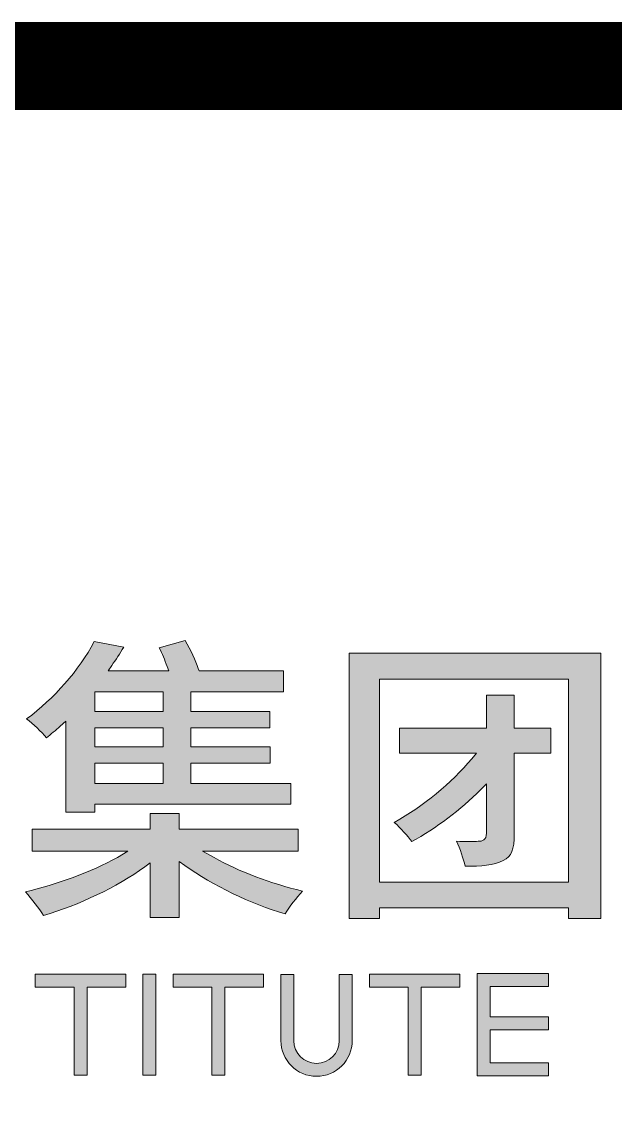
# Model space of a CAD drawing. Header units: millimetres. Extents: x 12325263 to 13848842, y -1463133 to 573208.
# Drawn here: x 12643178 to 12644391, y -786100 to -783868 of the extents above; entities that cross this region are included whole.
import ezdxf
from ezdxf.enums import TextEntityAlignment as Align

# ---------------------------------------------------------------- set-up
doc = ezdxf.new("R2010")
doc.units = ezdxf.units.MM
doc.header["$LTSCALE"] = 1000
doc.layers.add('_U+56FE_U+5C42 1', color=7, linetype='Continuous')
doc.layers.add('TITLIN1', color=7, linetype='Continuous')
doc.styles.add('ACHT', font='simhei.ttf')
doc.styles.add('TITXC', font='simhei.ttf')
doc.styles.add('TITXV', font='', dxfattribs={"width": 0.7})
doc.styles.get('TITXV').set_extended_font_data('SimSun')

# ---------------------------------------------------------------- blocks, each defined once
blk = doc.blocks.new('logo2021new')
at = {"layer": '_U+56FE_U+5C42 1'}
h = blk.add_hatch(color=256, dxfattribs=at)
h.dxf.hatch_style = 2
edge = h.paths.add_edge_path()
edge.add_spline(control_points=[(396391.8, -17780.6), (396391.8, -17780.6), (396391.8, -17706.2), (396391.8, -17706.2), (396391.8, -17706.2), (396384.4, -17711.5), (396384.4, -17711.5), (396345.9, -17739.1), (396294.6, -17763.7), (396246.4, -17777.7), (396240.2, -17768.3), (396230.5, -17755.5), (396221.6, -17745.5), (396264.8, -17735.5), (396310.1, -17718.7), (396347.1, -17698.8), (396347.1, -17698.8), (396361.3, -17689.9), (396361.3, -17689.9), (396361.3, -17689.9), (396230.8, -17689.9), (396230.8, -17689.9), (396230.8, -17689.9), (396230.8, -17660), (396230.8, -17660), (396230.8, -17660), (396391.8, -17660), (396391.8, -17660), (396391.8, -17660), (396391.8, -17638.9), (396391.8, -17638.9), (396391.8, -17638.9), (396431.2, -17638.9), (396431.2, -17638.9), (396431.2, -17638.9), (396431.2, -17660), (396431.2, -17660), (396431.2, -17660), (396593.5, -17660), (396593.5, -17660), (396593.5, -17660), (396593.5, -17689.9), (396593.5, -17689.9), (396593.5, -17689.9), (396463.1, -17689.9), (396463.1, -17689.9), (396463.1, -17689.9), (396478.7, -17698.8), (396478.7, -17698.8), (396512.6, -17717.8), (396556.1, -17734.3), (396599.2, -17744.5), (396590.7, -17753.6), (396581.3, -17765.9), (396575.6, -17775.6), (396528.2, -17761.7), (396477.3, -17737.2), (396438.7, -17709.4), (396438.7, -17709.4), (396431.2, -17704.1), (396431.2, -17704.1), (396431.2, -17704.1), (396431.2, -17780.6), (396431.2, -17780.6), (396431.2, -17780.6), (396391.8, -17780.6), (396391.8, -17780.6)], knot_values=[0, 0, 0, 0, 1, 1, 1, 2, 2, 2, 3, 3, 3, 4, 4, 4, 5, 5, 5, 6, 6, 6, 7, 7, 7, 8, 8, 8, 9, 9, 9, 10, 10, 10, 11, 11, 11, 12, 12, 12, 13, 13, 13, 14, 14, 14, 15, 15, 15, 16, 16, 16, 17, 17, 17, 18, 18, 18, 19, 19, 19, 20, 20, 20, 21, 21, 21, 22, 22, 22, 22], degree=3, periodic=0)
edge = h.paths.add_edge_path()
edge.add_spline(control_points=[(396276.7, -17637), (396276.7, -17637), (396276.7, -17512.9), (396276.7, -17512.9), (396276.7, -17512.9), (396268.9, -17519.8), (396268.9, -17519.8), (396262.8, -17525.3), (396256.6, -17530.5), (396250.4, -17535.7), (396243.1, -17526.9), (396232.5, -17516.5), (396223.2, -17509.8), (396261.1, -17481.6), (396294.3, -17443.7), (396315.5, -17404.4), (396315.5, -17404.4), (396355.6, -17412), (396355.6, -17412), (396350.4, -17420.4), (396345, -17428.7), (396339.3, -17437), (396339.3, -17437), (396334.3, -17444.4), (396334.3, -17444.4), (396334.3, -17444.4), (396417, -17444.4), (396417, -17444.4), (396417, -17444.4), (396414.7, -17438.1), (396414.7, -17438.1), (396411.6, -17429.5), (396407.9, -17420.8), (396404.1, -17412.9), (396404.1, -17412.9), (396439.5, -17403), (396439.5, -17403), (396446.8, -17416.2), (396453.4, -17430.2), (396457.2, -17441.2), (396457.2, -17441.2), (396458.2, -17444.4), (396458.2, -17444.4), (396458.2, -17444.4), (396573.2, -17444.4), (396573.2, -17444.4), (396573.2, -17444.4), (396573.2, -17472.7), (396573.2, -17472.7), (396573.2, -17472.7), (396447, -17472.7), (396447, -17472.7), (396447, -17472.7), (396447, -17499.4), (396447, -17499.4), (396447, -17499.4), (396554.6, -17499.4), (396554.6, -17499.4), (396554.6, -17499.4), (396554.6, -17521.9), (396554.6, -17521.9), (396554.6, -17521.9), (396447, -17521.9), (396447, -17521.9), (396447, -17521.9), (396447, -17547.9), (396447, -17547.9), (396447, -17547.9), (396555, -17547.9), (396555, -17547.9), (396555, -17547.9), (396555, -17570.3), (396555, -17570.3), (396555, -17570.3), (396447, -17570.3), (396447, -17570.3), (396447, -17570.3), (396447, -17597.9), (396447, -17597.9), (396447, -17597.9), (396583.1, -17597.9), (396583.1, -17597.9), (396583.1, -17597.9), (396583.1, -17625.8), (396583.1, -17625.8), (396583.1, -17625.8), (396316.2, -17625.8), (396316.2, -17625.8), (396316.2, -17625.8), (396316.2, -17637), (396316.2, -17637), (396316.2, -17637), (396276.7, -17637), (396276.7, -17637)], knot_values=[0, 0, 0, 0, 1, 1, 1, 2, 2, 2, 3, 3, 3, 4, 4, 4, 5, 5, 5, 6, 6, 6, 7, 7, 7, 8, 8, 8, 9, 9, 9, 10, 10, 10, 11, 11, 11, 12, 12, 12, 13, 13, 13, 14, 14, 14, 15, 15, 15, 16, 16, 16, 17, 17, 17, 18, 18, 18, 19, 19, 19, 20, 20, 20, 21, 21, 21, 22, 22, 22, 23, 23, 23, 24, 24, 24, 25, 25, 25, 26, 26, 26, 27, 27, 27, 28, 28, 28, 29, 29, 29, 30, 30, 30, 31, 31, 31, 31], degree=3, periodic=0)
h.paths.add_polyline_path([(396316.2, -17597.9), (396409.2, -17597.9), (396409.2, -17570.3), (396316.2, -17570.3)])
h.paths.add_polyline_path([(396316.2, -17547.9), (396409.2, -17547.9), (396409.2, -17521.9), (396316.2, -17521.9)])
h.paths.add_polyline_path([(396316.2, -17499.4), (396409.2, -17499.4), (396409.2, -17472.7), (396316.2, -17472.7)])
h = blk.add_hatch(color=256, dxfattribs=at)
h.dxf.hatch_style = 2
h.paths.add_polyline_path([(396961.6, -17781.8), (396961.6, -17767.3), (396704.3, -17767.3), (396704.3, -17781.8), (396662.8, -17781.8), (396662.8, -17420), (397005.6, -17420), (397005.6, -17781.8)])
h.paths.add_polyline_path([(396704.3, -17732.5), (396961.6, -17732.5), (396961.6, -17455.7), (396704.3, -17455.7)])
edge = h.paths.add_edge_path()
edge.add_spline(control_points=[(396820.9, -17710.7), (396818.6, -17700.2), (396813.8, -17687.1), (396808.9, -17676.5), (396815.3, -17676.8), (396821.4, -17676.9), (396826.5, -17676.9), (396831.9, -17676.9), (396836.1, -17676.7), (396838.5, -17676.6), (396838.5, -17676.6), (396838.5, -17676.6), (396838.6, -17676.6), (396843.6, -17676.6), (396849.8, -17675.3), (396849.8, -17665.7), (396849.8, -17665.7), (396849.8, -17598.4), (396849.8, -17598.4), (396849.8, -17598.4), (396841.8, -17606.5), (396841.8, -17606.5), (396814.9, -17633.4), (396780.9, -17658.9), (396748.1, -17677), (396742.3, -17669.2), (396733, -17658.8), (396724.2, -17650.8), (396763.6, -17628.8), (396801.8, -17597.4), (396829.7, -17564), (396829.7, -17564), (396836.2, -17556.3), (396836.2, -17556.3), (396836.2, -17556.3), (396731.5, -17556.3), (396731.5, -17556.3), (396731.5, -17556.3), (396731.5, -17522.2), (396731.5, -17522.2), (396731.5, -17522.2), (396849.8, -17522.2), (396849.8, -17522.2), (396849.8, -17522.2), (396849.8, -17477.5), (396849.8, -17477.5), (396849.8, -17477.5), (396887.6, -17477.5), (396887.6, -17477.5), (396887.6, -17477.5), (396887.6, -17522.2), (396887.6, -17522.2), (396887.6, -17522.2), (396937.3, -17522.2), (396937.3, -17522.2), (396937.3, -17522.2), (396937.3, -17556.3), (396937.3, -17556.3), (396937.3, -17556.3), (396887.6, -17556.3), (396887.6, -17556.3), (396887.6, -17556.3), (396887.6, -17666.1), (396887.6, -17666.1), (396887.6, -17688.5), (396884.2, -17696.8), (396872.4, -17702.9), (396859.9, -17709.7), (396842.4, -17710.6), (396820.9, -17710.7)], knot_values=[0, 0, 0, 0, 1, 1, 1, 2, 2, 2, 3, 3, 3, 4, 4, 4, 5, 5, 5, 6, 6, 6, 7, 7, 7, 8, 8, 8, 9, 9, 9, 10, 10, 10, 11, 11, 11, 12, 12, 12, 13, 13, 13, 14, 14, 14, 15, 15, 15, 16, 16, 16, 17, 17, 17, 18, 18, 18, 19, 19, 19, 20, 20, 20, 21, 21, 21, 22, 22, 22, 23, 23, 23, 23], degree=3, periodic=0)
h = blk.add_hatch(color=256, dxfattribs=at)
h.dxf.hatch_style = 2
h.paths.add_polyline_path([(396235.2, -17875.4), (396288, -17875.4), (396288, -17995.6), (396305.6, -17995.6), (396305.6, -17875.4), (396358.3, -17875.4), (396358.3, -17857.8), (396235.2, -17857.8)])
h = blk.add_hatch(color=256, dxfattribs=at)
h.dxf.hatch_style = 2
h.paths.add_polyline_path([(396381.8, -17995.6), (396399.5, -17995.6), (396399.5, -17857.8), (396381.8, -17857.8)])
h = blk.add_hatch(color=256, dxfattribs=at)
h.dxf.hatch_style = 2
h.paths.add_polyline_path([(396423, -17875.4), (396475.7, -17875.4), (396475.7, -17995.6), (396493.3, -17995.6), (396493.3, -17875.4), (396546.1, -17875.4), (396546.1, -17857.8), (396423, -17857.8)])
h = blk.add_hatch(color=256, dxfattribs=at)
h.dxf.hatch_style = 2
h.paths.add_polyline_path([(396690.5, -17875.4), (396743.3, -17875.4), (396743.3, -17995.6), (396760.9, -17995.6), (396760.9, -17875.4), (396813.7, -17875.4), (396813.7, -17857.8), (396690.5, -17857.8)])
h = blk.add_hatch(color=256, dxfattribs=at)
h.dxf.hatch_style = 2
h.paths.add_polyline_path([(396934.2, -17874.6), (396934.2, -17856.9), (396837.1, -17856.9), (396837.1, -17996.3), (396934.2, -17996.3), (396934.2, -17978.7), (396854.7, -17978.7), (396854.7, -17933.6), (396934.2, -17933.6), (396934.2, -17916), (396854.7, -17916), (396854.7, -17874.6)])
h = blk.add_hatch(color=256, dxfattribs=at)
h.dxf.hatch_style = 2
edge = h.paths.add_edge_path()
edge.add_spline(control_points=[(396649.3, -17948.5), (396649.3, -17965.6), (396635.4, -17979.5), (396618.3, -17979.5), (396601.3, -17979.5), (396587.4, -17965.6), (396587.4, -17948.5), (396587.4, -17948.5), (396587.4, -17858.2), (396587.4, -17858.2), (396587.4, -17858.2), (396569.8, -17858.2), (396569.8, -17858.2), (396569.8, -17858.2), (396569.8, -17948.5), (396569.8, -17948.5), (396569.8, -17975.3), (396591.5, -17997.1), (396618.3, -17997.1), (396645.1, -17997.1), (396666.9, -17975.3), (396666.9, -17948.5), (396666.9, -17948.5), (396666.9, -17858.2), (396666.9, -17858.2), (396666.9, -17858.2), (396649.3, -17858.2), (396649.3, -17858.2), (396649.3, -17858.2), (396649.3, -17948.5), (396649.3, -17948.5)], knot_values=[0, 0, 0, 0, 1, 1, 1, 2, 2, 2, 3, 3, 3, 4, 4, 4, 5, 5, 5, 6, 6, 6, 7, 7, 7, 8, 8, 8, 9, 9, 9, 10, 10, 10, 10], degree=3, periodic=0)
at = {"layer": '_U+56FE_U+5C42 1', "lineweight": 0}
for p, q in [((396662.8, -17781.8), (396662.8, -17420)), ((396662.8, -17420), (397005.6, -17420)), ((397005.6, -17420), (397005.6, -17781.8)), ((396961.6, -17455.7), (396704.3, -17455.7)), ((396704.3, -17455.7), (396704.3, -17732.5)), ((396961.6, -17732.5), (396961.6, -17455.7)), ((396409.2, -17472.7), (396316.2, -17472.7)), ((396316.2, -17472.7), (396316.2, -17499.4)), ((396409.2, -17499.4), (396409.2, -17472.7)), ((396316.2, -17499.4), (396409.2, -17499.4)), ((396409.2, -17521.9), (396316.2, -17521.9)), ((396316.2, -17521.9), (396316.2, -17547.9)), ((396409.2, -17547.9), (396409.2, -17521.9)), ((396316.2, -17547.9), (396409.2, -17547.9)), ((396409.2, -17570.3), (396316.2, -17570.3)), ((396316.2, -17570.3), (396316.2, -17597.9)), ((396409.2, -17597.9), (396409.2, -17570.3)), ((396316.2, -17597.9), (396409.2, -17597.9)), ((396704.3, -17732.5), (396961.6, -17732.5)), ((396961.6, -17767.3), (396704.3, -17767.3)), ((396704.3, -17767.3), (396704.3, -17781.8)), ((396961.6, -17781.8), (396961.6, -17767.3)), ((396704.3, -17781.8), (396662.8, -17781.8)), ((397005.6, -17781.8), (396961.6, -17781.8))]:
    blk.add_line(p, q, dxfattribs=at)
for points in [[(396235.2, -17875.4), (396288, -17875.4), (396288, -17995.6), (396305.6, -17995.6), (396305.6, -17875.4), (396358.3, -17875.4), (396358.3, -17857.8), (396235.2, -17857.8), (396235.2, -17875.4)], [(396381.8, -17995.6), (396399.5, -17995.6), (396399.5, -17857.8), (396381.8, -17857.8), (396381.8, -17995.6)], [(396423, -17875.4), (396475.7, -17875.4), (396475.7, -17995.6), (396493.3, -17995.6), (396493.3, -17875.4), (396546.1, -17875.4), (396546.1, -17857.8), (396423, -17857.8), (396423, -17875.4)], [(396690.5, -17875.4), (396743.3, -17875.4), (396743.3, -17995.6), (396760.9, -17995.6), (396760.9, -17875.4), (396813.7, -17875.4), (396813.7, -17857.8), (396690.5, -17857.8), (396690.5, -17875.4)], [(396934.2, -17874.6), (396934.2, -17856.9), (396837.1, -17856.9), (396837.1, -17996.3), (396934.2, -17996.3), (396934.2, -17978.7), (396854.7, -17978.7), (396854.7, -17933.6), (396934.2, -17933.6), (396934.2, -17916), (396854.7, -17916), (396854.7, -17874.6), (396934.2, -17874.6)]]:
    blk.add_lwpolyline(points, dxfattribs=at)
for points in [[(396223.2, -17509.8), (396261.1, -17481.6), (396294.3, -17443.7), (396315.5, -17404.4)], [(396315.5, -17404.4), (396315.5, -17404.4), (396355.6, -17412), (396355.6, -17412)], [(396404.1, -17412.9), (396404.1, -17412.9), (396439.5, -17403), (396439.5, -17403)], [(396439.5, -17403), (396446.8, -17416.2), (396453.4, -17430.2), (396457.2, -17441.2)], [(396355.6, -17412), (396350.4, -17420.4), (396345, -17428.7), (396339.3, -17437)], [(396414.7, -17438.1), (396411.6, -17429.5), (396407.9, -17420.8), (396404.1, -17412.9)], [(396339.3, -17437), (396339.3, -17437), (396334.3, -17444.4), (396334.3, -17444.4)], [(396417, -17444.4), (396417, -17444.4), (396414.7, -17438.1), (396414.7, -17438.1)], [(396457.2, -17441.2), (396457.2, -17441.2), (396458.2, -17444.4), (396458.2, -17444.4)], [(396334.3, -17444.4), (396334.3, -17444.4), (396417, -17444.4), (396417, -17444.4)], [(396458.2, -17444.4), (396458.2, -17444.4), (396573.2, -17444.4), (396573.2, -17444.4)], [(396573.2, -17444.4), (396573.2, -17444.4), (396573.2, -17472.7), (396573.2, -17472.7)], [(396573.2, -17472.7), (396573.2, -17472.7), (396447, -17472.7), (396447, -17472.7)], [(396447, -17472.7), (396447, -17472.7), (396447, -17499.4), (396447, -17499.4)], [(396849.8, -17522.2), (396849.8, -17522.2), (396849.8, -17477.5), (396849.8, -17477.5)], [(396849.8, -17477.5), (396849.8, -17477.5), (396887.6, -17477.5), (396887.6, -17477.5)], [(396887.6, -17477.5), (396887.6, -17477.5), (396887.6, -17522.2), (396887.6, -17522.2)], [(396447, -17499.4), (396447, -17499.4), (396554.6, -17499.4), (396554.6, -17499.4)], [(396554.6, -17499.4), (396554.6, -17499.4), (396554.6, -17521.9), (396554.6, -17521.9)], [(396250.4, -17535.7), (396243.1, -17526.9), (396232.5, -17516.5), (396223.2, -17509.8)], [(396276.7, -17512.9), (396276.7, -17512.9), (396268.9, -17519.8), (396268.9, -17519.8)], [(396276.7, -17637), (396276.7, -17637), (396276.7, -17512.9), (396276.7, -17512.9)], [(396268.9, -17519.8), (396262.8, -17525.3), (396256.6, -17530.5), (396250.4, -17535.7)], [(396554.6, -17521.9), (396554.6, -17521.9), (396447, -17521.9), (396447, -17521.9)], [(396447, -17521.9), (396447, -17521.9), (396447, -17547.9), (396447, -17547.9)], [(396731.5, -17556.3), (396731.5, -17556.3), (396731.5, -17522.2), (396731.5, -17522.2)], [(396731.5, -17522.2), (396731.5, -17522.2), (396849.8, -17522.2), (396849.8, -17522.2)], [(396887.6, -17522.2), (396887.6, -17522.2), (396937.3, -17522.2), (396937.3, -17522.2)], [(396937.3, -17522.2), (396937.3, -17522.2), (396937.3, -17556.3), (396937.3, -17556.3)], [(396447, -17547.9), (396447, -17547.9), (396555, -17547.9), (396555, -17547.9)], [(396555, -17547.9), (396555, -17547.9), (396555, -17570.3), (396555, -17570.3)], [(396836.2, -17556.3), (396836.2, -17556.3), (396731.5, -17556.3), (396731.5, -17556.3)], [(396829.7, -17564), (396829.7, -17564), (396836.2, -17556.3), (396836.2, -17556.3)], [(396937.3, -17556.3), (396937.3, -17556.3), (396887.6, -17556.3), (396887.6, -17556.3)], [(396887.6, -17556.3), (396887.6, -17556.3), (396887.6, -17666.1), (396887.6, -17666.1)], [(396555, -17570.3), (396555, -17570.3), (396447, -17570.3), (396447, -17570.3)], [(396447, -17570.3), (396447, -17570.3), (396447, -17597.9), (396447, -17597.9)], [(396724.2, -17650.8), (396763.6, -17628.8), (396801.8, -17597.4), (396829.7, -17564)], [(396447, -17597.9), (396447, -17597.9), (396583.1, -17597.9), (396583.1, -17597.9)], [(396583.1, -17597.9), (396583.1, -17597.9), (396583.1, -17625.8), (396583.1, -17625.8)], [(396849.8, -17598.4), (396849.8, -17598.4), (396841.8, -17606.5), (396841.8, -17606.5)], [(396849.8, -17665.7), (396849.8, -17665.7), (396849.8, -17598.4), (396849.8, -17598.4)], [(396841.8, -17606.5), (396814.9, -17633.4), (396780.9, -17658.9), (396748.1, -17677)], [(396583.1, -17625.8), (396583.1, -17625.8), (396316.2, -17625.8), (396316.2, -17625.8)], [(396316.2, -17625.8), (396316.2, -17625.8), (396316.2, -17637), (396316.2, -17637)], [(396316.2, -17637), (396316.2, -17637), (396276.7, -17637), (396276.7, -17637)], [(396391.8, -17660), (396391.8, -17660), (396391.8, -17638.9), (396391.8, -17638.9)], [(396391.8, -17638.9), (396391.8, -17638.9), (396431.2, -17638.9), (396431.2, -17638.9)], [(396431.2, -17638.9), (396431.2, -17638.9), (396431.2, -17660), (396431.2, -17660)], [(396230.8, -17689.9), (396230.8, -17689.9), (396230.8, -17660), (396230.8, -17660)], [(396230.8, -17660), (396230.8, -17660), (396391.8, -17660), (396391.8, -17660)], [(396431.2, -17660), (396431.2, -17660), (396593.5, -17660), (396593.5, -17660)], [(396593.5, -17660), (396593.5, -17660), (396593.5, -17689.9), (396593.5, -17689.9)], [(396748.1, -17677), (396742.3, -17669.2), (396733, -17658.8), (396724.2, -17650.8)], [(396820.9, -17710.7), (396818.6, -17700.2), (396813.8, -17687.1), (396808.9, -17676.5)], [(396887.6, -17666.1), (396887.6, -17688.5), (396884.2, -17696.8), (396872.4, -17702.9)], [(396361.3, -17689.9), (396361.3, -17689.9), (396230.8, -17689.9), (396230.8, -17689.9)], [(396347.1, -17698.8), (396347.1, -17698.8), (396361.3, -17689.9), (396361.3, -17689.9)], [(396593.5, -17689.9), (396593.5, -17689.9), (396463.1, -17689.9), (396463.1, -17689.9)], [(396463.1, -17689.9), (396463.1, -17689.9), (396478.7, -17698.8), (396478.7, -17698.8)], [(396221.6, -17745.5), (396264.8, -17735.5), (396310.1, -17718.7), (396347.1, -17698.8)], [(396391.8, -17706.2), (396391.8, -17706.2), (396384.4, -17711.5), (396384.4, -17711.5)], [(396391.8, -17780.6), (396391.8, -17780.6), (396391.8, -17706.2), (396391.8, -17706.2)], [(396438.7, -17709.4), (396438.7, -17709.4), (396431.2, -17704.1), (396431.2, -17704.1)], [(396431.2, -17704.1), (396431.2, -17704.1), (396431.2, -17780.6), (396431.2, -17780.6)], [(396478.7, -17698.8), (396512.6, -17717.8), (396556.1, -17734.3), (396599.2, -17744.5)], [(396872.4, -17702.9), (396859.9, -17709.7), (396842.4, -17710.6), (396820.9, -17710.7)], [(396384.4, -17711.5), (396345.9, -17739.1), (396294.6, -17763.7), (396246.4, -17777.7)], [(396575.6, -17775.6), (396528.2, -17761.7), (396477.3, -17737.2), (396438.7, -17709.4)], [(396246.4, -17777.7), (396240.2, -17768.3), (396230.5, -17755.5), (396221.6, -17745.5)], [(396599.2, -17744.5), (396590.7, -17753.6), (396581.3, -17765.9), (396575.6, -17775.6)], [(396431.2, -17780.6), (396431.2, -17780.6), (396391.8, -17780.6), (396391.8, -17780.6)]]:
    blk.add_open_spline(points, degree=3, dxfattribs=at)
for points, knots in [([(396808.9, -17676.5), (396815.3, -17676.8), (396821.4, -17676.9), (396826.5, -17676.9), (396831.9, -17676.9), (396836.1, -17676.7), (396838.5, -17676.6)], [1, 1, 1, 1, 2, 2, 2, 3, 3, 3, 3]), ([(396838.5, -17676.6), (396838.5, -17676.6), (396838.5, -17676.6), (396838.6, -17676.6), (396843.6, -17676.6), (396849.8, -17675.3), (396849.8, -17665.7)], [3, 3, 3, 3, 4, 4, 4, 5, 5, 5, 5]), ([(396649.3, -17948.5), (396649.3, -17965.6), (396635.4, -17979.5), (396618.3, -17979.5), (396601.3, -17979.5), (396587.4, -17965.6), (396587.4, -17948.5), (396587.4, -17948.5), (396587.4, -17858.2), (396587.4, -17858.2), (396587.4, -17858.2), (396569.8, -17858.2), (396569.8, -17858.2), (396569.8, -17858.2), (396569.8, -17948.5), (396569.8, -17948.5), (396569.8, -17975.3), (396591.5, -17997.1), (396618.3, -17997.1), (396645.1, -17997.1), (396666.9, -17975.3), (396666.9, -17948.5), (396666.9, -17948.5), (396666.9, -17858.2), (396666.9, -17858.2), (396666.9, -17858.2), (396649.3, -17858.2), (396649.3, -17858.2), (396649.3, -17858.2), (396649.3, -17948.5), (396649.3, -17948.5)], [0, 0, 0, 0, 1, 1, 1, 2, 2, 2, 3, 3, 3, 4, 4, 4, 5, 5, 5, 6, 6, 6, 7, 7, 7, 8, 8, 8, 9, 9, 9, 10, 10, 10, 10])]:
    blk.add_open_spline(points, degree=3, knots=knots, dxfattribs=at)
blk = doc.blocks.new('横向图框_A0')
at = {"layer": 'TITLIN1', "const_width": 1.2}
blk.add_lwpolyline([(25, 10), (1179, 10), (1179, 831), (25, 831)], close=True, dxfattribs=at)
blk.add_lwpolyline([(25, 10), (1179, 10), (1179, 831), (25, 831)], close=True, dxfattribs=at)
at = {"xscale": 0.01, "yscale": 0.01, "zscale": 0.01}
blk.add_blockref('logo2021new', (-2810.925, 997.192), dxfattribs=at)
at = {"style": 'TITXV', "width": 0.8}
for tag, p in [('智能化', (9.375, 781)), ('暖通', (3.125, 781)), ('给排水', (15.625, 705)), ('建筑', (3.125, 705)), ('电气', (21.875, 705)), ('结构', (9.375, 705))]:
    blk.add_attdef(tag, text='', height=2.5, rotation=90, dxfattribs=at).set_placement(p, align=Align.MIDDLE_CENTER)
for tag, height, style, p in [('总工程师', 3, 'ACHT', (1143.109, 210.304)), ('审定', 3, 'ACHT', (1143.109, 202.304)), ('审核', 3, 'ACHT', (1143.109, 194.304)), ('设计总负责人1', 3, 'ACHT', (1143.109, 186.304)), ('设计总负责人2', 3, 'ACHT', (1143.109, 178.304)), ('设计总负责人3', 3, 'ACHT', (1143.109, 170.304)), ('专业负责人1', 3, 'ACHT', (1143.109, 162.304)), ('专业负责人2', 3, 'ACHT', (1143.109, 154.304)), ('专业负责人3', 3, 'ACHT', (1143.109, 146.304)), ('校核1', 3, 'ACHT', (1143.109, 138.304)), ('校核2', 3, 'ACHT', (1143.109, 130.304)), ('设计1', 3, 'ACHT', (1143.109, 122.304)), ('设计2', 3, 'ACHT', (1143.109, 114.304)), ('工程编号', 3, 'TITXC', (1142.308, 74.793)), ('专业', 3, 'TITXC', (1170.433, 74.793)), ('设计阶段', 3, 'TITXC', (1155.544, 67.776)), ('图号', 5, 'TITXC', (1140.343, 32.746)), ('出图日期', 3, 'ACHT', (1144.346, 24.293))]:
    blk.add_attdef(tag, text='', height=height, dxfattribs=dict(style=style)).set_placement(p, align=Align.MIDDLE_CENTER)
at = {"style": 'TITXC', "flags": 1}
for tag, height, p in [('建设单位', 3, (1149.822, 102.293)), ('工程名称', 3, (1149.822, 86.293)), ('图纸名称', 5, (1149.822, 51.043))]:
    blk.add_attdef(tag, text='', height=height, dxfattribs=at).set_placement(p, align=Align.MIDDLE_CENTER)
at = {"style": 'ACHT', "width": 0.8}
for tag, p in [('版本号', (1172.763, 32.793)), ('序号', (1172.763, 24.293))]:
    blk.add_attdef(tag, text='', height=3, dxfattribs=at).set_placement(p, align=Align.MIDDLE_CENTER)
blk = doc.blocks.new('*U20')
blk.add_blockref('横向图框_A0', (0, 0))
blk = doc.blocks.new('A$C15443CC7')
at = {"xscale": 150, "yscale": 150, "zscale": 150}
blk.add_blockref('*U20', (0, 0), dxfattribs=at)

msp = doc.modelspace()

# ---------------------------------------------------------------- block references
msp.add_blockref('A$C15443CC7', (12470491.6, -908608))

doc.saveas('drawing.dxf')
